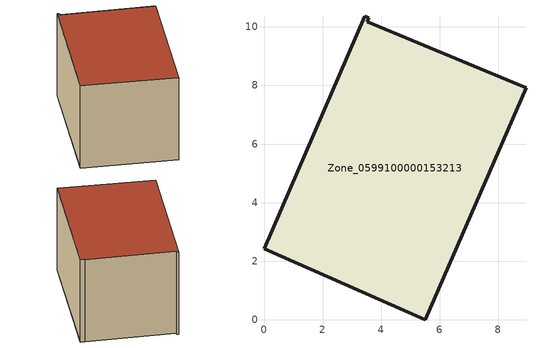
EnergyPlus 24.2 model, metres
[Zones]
Zone_0599100000153213
 floor ground (C_G): 0,2.42 3.45,10.36 3.58,10.3 3.52,10.18 8.7,8.03 8.95,7.93 5.51,0 z0
 wall outside (C_F): 3.45,10.36 0,2.42 5.51,0 8.95,7.93 8.7,8.03 3.52,10.18 3.58,10.3 3.45,10.36 z0:5.74
 roof outside (C_R): 8.95,7.93 8.7,8.03 3.52,10.18 3.58,10.3 3.45,10.36 0,2.42 5.51,0 z5.74
[BUILDING]
Pand.0599100000153213: North Axis=0; Terrain=City; Loads Convergence Tolerance Value=0.04; Temperature Convergence Tolerance Value=0.4; Solar Distribution=FullExterior; Maximum Number of Warmup Days=25; Minimum Number of Warmup Days=1
[Site:Location]
Rotterdam.The.Hague.AP_ZH_NLD Design_Conditions: Latitude=51.96; Longitude=4.45; Time Zone=1; Elevation=-4.5
[SITE:GROUNDTEMPERATURE:BUILDINGSURFACE]
18, 18, 18, 18, 18, 18, 18, 18, 18, 18, 18, 18
[MATERIAL] Thermal Absorptance=0.9; Solar Absorptance=0.7; Visible Absorptance=0.7
Name | Roughness | Thickness | Conductivity | Density | Specific Heat
G.TI.1946-1964 | MediumSmooth | 0.15 | 1 | 540 | 1210
F.TI.1946-1964 | Rough | 0.3 | 0.857143 | 1920 | 840
R.TI.1946-1964 | MediumRough | 0.2 | 0.277778 | 1500 | 1000
[CONSTRUCTION]
C_G: G.TI.1946-1964
C_F: F.TI.1946-1964
C_R: R.TI.1946-1964
[ZONE]
Zone_0599100000153213: Type=1; Multiplier=1; Ceiling Height=Autocalculate; Volume=Autocalculate; Floor Area=autocalculate; Part of Total Floor Area=Yes
[ZONEINFILTRATION:DESIGNFLOWRATE]
Infil_Zone_0599100000153213: Zone or ZoneList or Space or SpaceList=Zone_0599100000153213; Schedule=AlwaysOn; Design Flow Rate Calculation Method=Flow/Area; Flow Rate per Floor Area=0.003; Constant Term Coefficient=1; Temperature Term Coefficient=0; Velocity Term Coefficient=0; Velocity Squared Term Coefficient=0
[HVACTEMPLATE:ZONE:IDEALLOADSAIRSYSTEM]
Zone_0599100000153213: Maximum Heating Supply Air Temperature=50; Minimum Cooling Supply Air Temperature=13; Maximum Heating Supply Air Humidity Ratio=0.0156; Minimum Cooling Supply Air Humidity Ratio=0.0077; Heating Limit=NoLimit; Cooling Limit=NoLimit; Dehumidification Control Type=ConstantSensibleHeatRatio; Cooling Sensible Heat Ratio=0.7; Dehumidification Setpoint=60; Humidification Control Type=None; Humidification Setpoint=30; Outdoor Air Method=None; Outdoor Air Flow Rate per Person=0.00944; Outdoor Air Flow Rate per Zone Floor Area=0; Outdoor Air Flow Rate per Zone=0; Demand Controlled Ventilation Type=None; Outdoor Air Economizer Type=NoEconomizer; Heat Recovery Type=None; Sensible Heat Recovery Effectiveness=0.7; Latent Heat Recovery Effectiveness=0.65
[ZONECONTROL:THERMOSTAT]
ThermostatControl_Zone_0599100000153213: Zone or ZoneList=Zone_0599100000153213; Control Type Schedule=DualSetpointControlType; Control 1=Thermostat_Zone_0599100000153213; Temperature Difference Between Cutout And Setpoint=0
[THERMOSTATSETPOINT:DUALSETPOINT]
Thermostat_Zone_0599100000153213: Heating Setpoint Temperature Schedule=HeatingSetpoint_Zone_0599100000153213; Cooling Setpoint Temperature Schedule=CoolingSetpoint_Zone_0599100000153213
[SCHEDULE:COMPACT]
HeatingSetpoint_Zone_0599100000153213: Through: 12/31, For: AllDays, Until: 24:00, 21
CoolingSetpoint_Zone_0599100000153213: Through: 12/31, For: AllDays, Until: 24:00, 24
DualSetpointControlType: Through: 12/31, For: AllDays, Until: 24:00, 4
AlwaysOn: Through: 12/31, For: AllDays, Until: 24:00, 1
